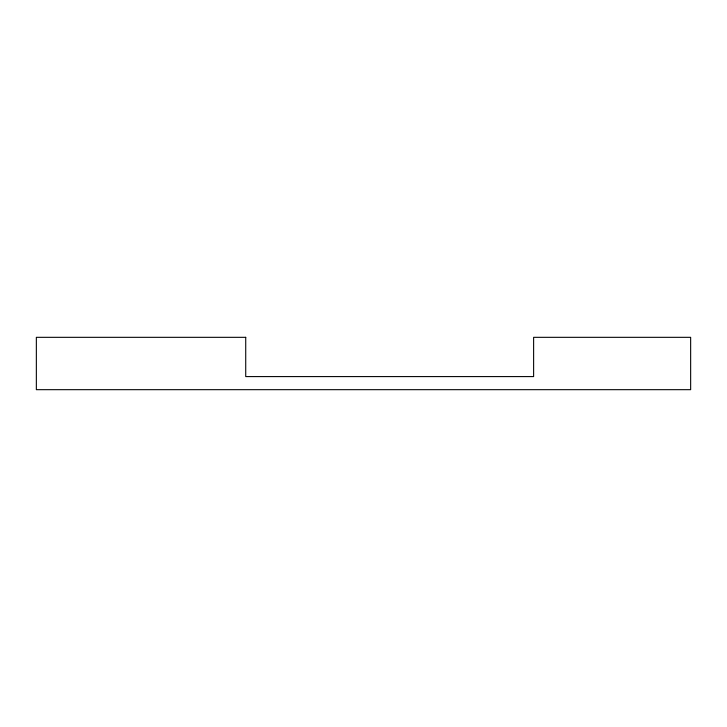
<?xml version="1.0" encoding="UTF-8"?>
<svg xmlns="http://www.w3.org/2000/svg" width="727" height="727" viewBox="0 0 727 727"><rect width="100%" height="100%" fill="white"/><g stroke="black" fill="none" stroke-linecap="round" stroke-linejoin="round"><path stroke-width="1.09" d="M245.726 337.328L36.35 337.328L36.35 389.672L690.65 389.672L690.65 337.328L533.618 337.328L533.618 376.586L245.726 376.586L245.726 337.328"/></g></svg>
